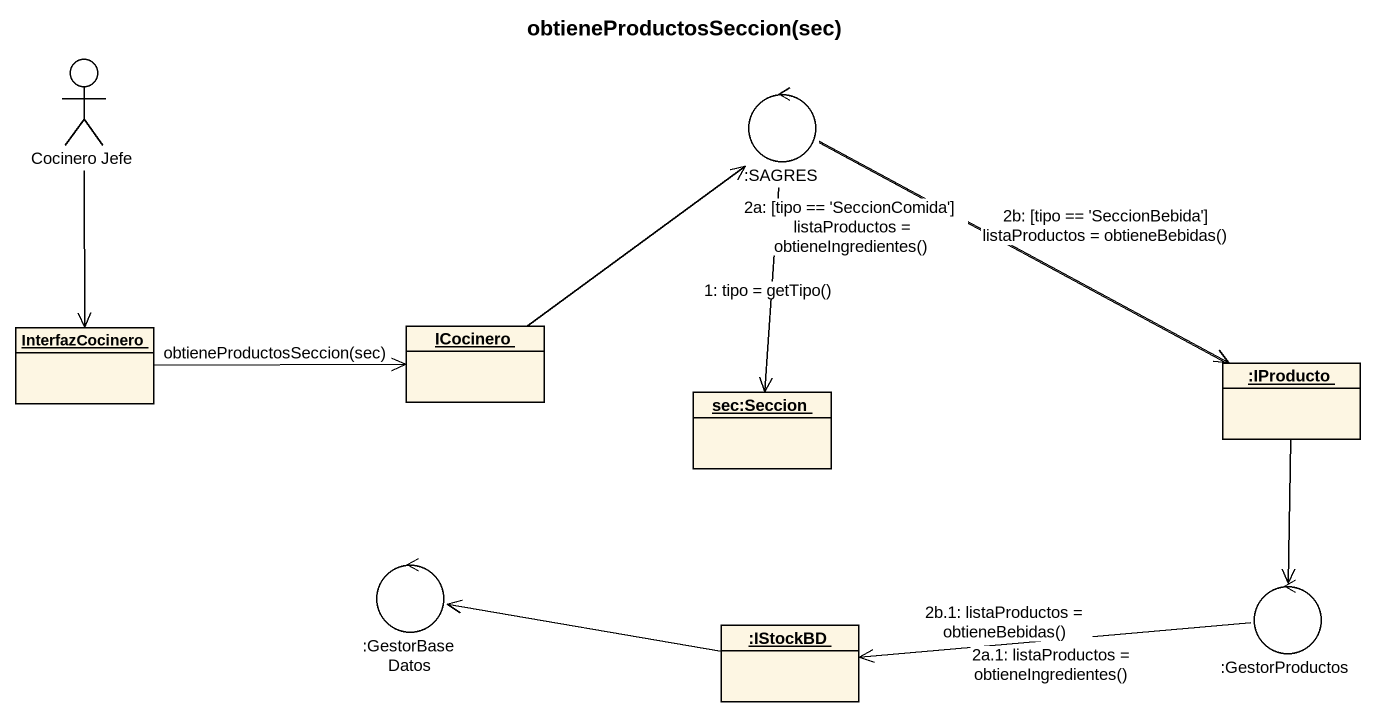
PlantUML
@startuml
title obtieneProductosSeccion(sec)
allowmixing
hide circle
hide empty members
actor "Cocinero Jefe" as Cocinero_Jefe
control ":SAGRES" as SAGRES
object InterfazCocinero
object ICocinero
object "sec:Seccion" as sec_Seccion
object ":IProducto" as IProducto
control ":GestorBaseDatos" as GestorBaseDatos
control ":GestorProductos" as GestorProductos
object ":IStockBD" as IStockBD
Cocinero_Jefe --> InterfazCocinero
SAGRES --> sec_Seccion : 1: tipo = getTipo()
SAGRES -right-> IProducto : 2b: [tipo == 'SeccionBebida'] listaProductos = obtieneBebidas()
SAGRES -right- IProducto : 2a: [tipo == 'SeccionComida'] listaProductos = obtieneIngredientes()
InterfazCocinero -right-> ICocinero : obtieneProductosSeccion(sec)
ICocinero -up-> SAGRES
IProducto --> GestorProductos
GestorProductos -left-> IStockBD : 2a.1: listaProductos = obtieneIngredientes()
GestorProductos -left- IStockBD : 2b.1: listaProductos = obtieneBebidas()
IStockBD -left-> GestorBaseDatos
@enduml
